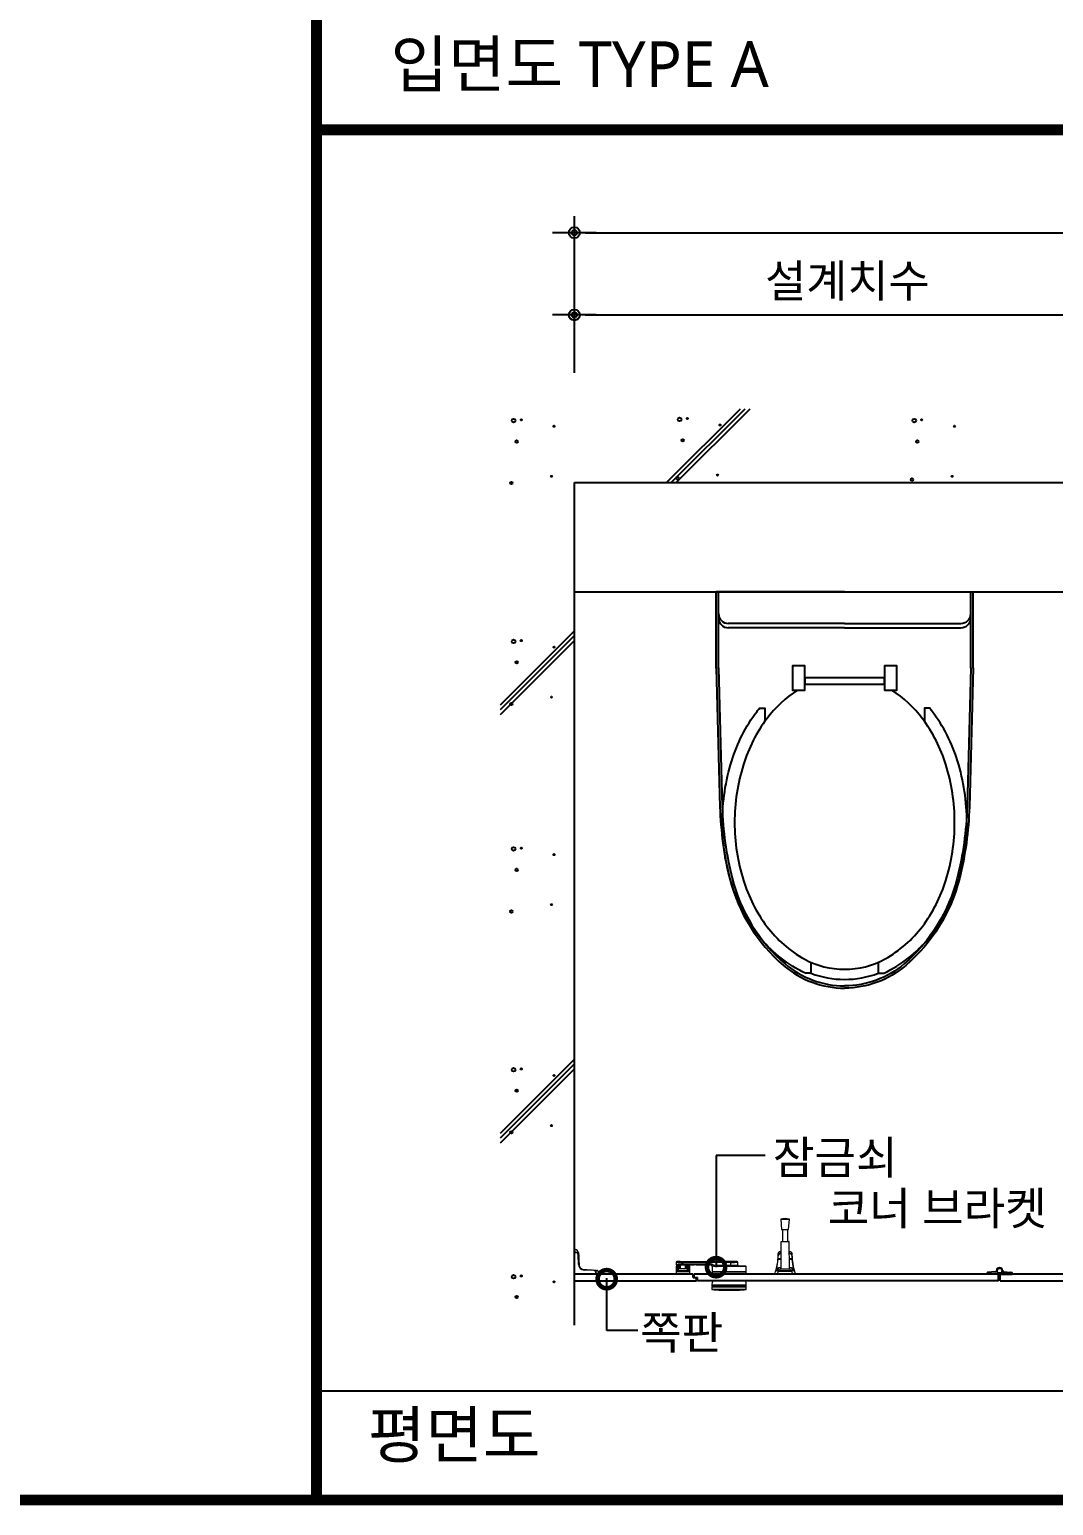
# Model space of a CAD drawing. Extents: x -256 to 8104, y -176 to 5714.
# Drawn here: x 2221 to 3159, y 2764 to 4116 of the extents above; entities that cross this region are included whole.
import ezdxf
from ezdxf.enums import TextEntityAlignment as Align

# ---------------------------------------------------------------- set-up
doc = ezdxf.new("R2010")
doc.units = 0
doc.header["$LTSCALE"] = 30
doc.layers.get('0').update_dxf_attribs({"linetype": 'CONTINUOUS'})
doc.layers.get('DEFPOINTS').update_dxf_attribs({"linetype": 'CONTINUOUS'})
for name, color, linetype in [('0_toilet', 6, 'CONTINUOUS'), ('DIM', 7, 'CONTINUOUS'), ('HAT', 8, 'CONTINUOUS'), ('TIT', 3, 'CONTINUOUS'), ('경첩', 4, 'CONTINUOUS'), ('문자', 3, 'CONTINUOUS'), ('부자재', 4, 'CONTINUOUS'), ('옷걸이', 4, 'CONTINUOUS'), ('잠금쇠(회전형)', 4, 'CONTINUOUS'), ('치수', 1, 'CONTINUOUS'), ('해치', 8, 'CONTINUOUS')]:
    doc.layers.add(name, color=color, linetype=linetype)
doc.styles.add('돋움', font='malgun.ttf')
doc.dimstyles.new('10', dxfattribs={"dimscale": 10, "dimtxt": 3, "dimasz": 1, "dimexe": 1.5, "dimexo": 2, "dimgap": 1, "dimtad": 1, "dimdec": 0, "dimlunit": 6, "dimtxsty": '돋움', "dimblk": 'DIMDOT', "dimcen": -1, "dimdle": 1.5, "dimclrt": 3, "dimazin": 3, "dimtfac": 1, "dimtdec": 0, "dimtix": 1, "dimtmove": 2, "dimatfit": 3, "dimldrblk": 'DIMDOT', "dimarcsym": 0})

# ---------------------------------------------------------------- blocks, each defined once
blk = doc.blocks.new('_DOTSMALL')
at = {"color": 0, "linetype": 'ByBlock', "const_width": 0.5}
blk.add_lwpolyline([(-0.0625, 0, 1), (0.0625, 0, 1)], format="xyb", close=True, dxfattribs=at)
blk = doc.blocks.new('A$C63EC304E')
at = {"layer": '치수', "color": 1, "xscale": 2.5, "yscale": 2.5, "zscale": 2.5, "rotation": 234.3098741996962}
blk.add_blockref('_DOTSMALL', (0.31, 0.31), dxfattribs=at)
blk = doc.blocks.new('A$C2BC9653E')
at = {"layer": '치수', "xscale": 0.3333333333333333, "yscale": 0.3333333333333333, "zscale": 0.3333333333333333}
blk.add_blockref('A$C63EC304E', (0, 0), dxfattribs=at)
blk = doc.blocks.new('A$C7FC71301')
at = {"layer": '치수', "rotation": 180}
blk.add_blockref('A$C2BC9653E', (0.208, 0.208), dxfattribs=at)
blk = doc.blocks.new('A$C4A20372B')
at = {"layer": '치수'}
blk.add_blockref('A$C7FC71301', (0, 0), dxfattribs=at)
blk = doc.blocks.new('A$C566469F5')
at = {"layer": '치수'}
blk.add_blockref('A$C4A20372B', (0, 0), dxfattribs=at)
blk = doc.blocks.new('A$C7E317CD4')
at = {"layer": '해치', "xscale": 2, "yscale": 2, "zscale": 2}
blk.add_blockref('A$C566469F5', (0, 0), dxfattribs=at)
blk = doc.blocks.new('A$C601D7F27')
at = {"layer": '치수'}
blk.add_blockref('A$C7E317CD4', (0, 0), dxfattribs=at)
blk = doc.blocks.new('A$C38802C08')
at = {"layer": '치수'}
blk.add_blockref('A$C601D7F27', (0, 0), dxfattribs=at)
blk = doc.blocks.new('DIMDOT')
at = {"linetype": 'Continuous'}
blk.add_line((-2, 0), (2, 0), dxfattribs=at)
for radius in [0.5, 0.25]:
    blk.add_circle((0, 0), radius, dxfattribs=at)
blk = doc.blocks.new('*D266')
at = {"layer": 'DEFPOINTS', "color": 0}
for p in [(112617.5, -1246.8), (111117.5, -1395.3), (112617.5, -1395.3)]:
    blk.add_point(p, dxfattribs=at)
at = {"layer": 'DIM', "color": 0, "lineweight": -2, "ltscale": 10}
for p, q in [((111117.5, -1375.3), (111117.5, -1231.8)), ((112617.5, -1375.3), (112617.5, -1231.8)), ((111127.5, -1246.8), (112607.5, -1246.8))]:
    blk.add_line(p, q, dxfattribs=at)
at = {"layer": 'DIM', "color": 0, "lineweight": -2, "xscale": 10, "yscale": 10, "zscale": 10, "rotation": 180}
blk.add_blockref('DIMDOT', (111117.5, -1246.8), dxfattribs=at)
at = {"layer": 'DIM', "color": 0, "lineweight": -2, "xscale": 10, "yscale": 10, "zscale": 10}
blk.add_blockref('DIMDOT', (112617.5, -1246.8), dxfattribs=at)
at = {"layer": 'DIM', "color": 3, "insert": (111867.5, -1217.2), "char_height": 30, "attachment_point": 5, "style": '돋움'}
blk.add_mtext('설계치수', dxfattribs=at)
blk = doc.blocks.new('*D268')
at = {"layer": 'DEFPOINTS', "color": 0}
for p in [(111617.5, -1322.1), (111117.5, -1395.3), (111617.5, -1395.3)]:
    blk.add_point(p, dxfattribs=at)
at = {"layer": 'DIM', "color": 0, "lineweight": -2, "ltscale": 10}
for p, q in [((111117.5, -1375.3), (111117.5, -1307.1)), ((111617.5, -1375.3), (111617.5, -1307.1)), ((111127.5, -1322.1), (111607.5, -1322.1))]:
    blk.add_line(p, q, dxfattribs=at)
at = {"layer": 'DIM', "color": 0, "lineweight": -2, "xscale": 10, "yscale": 10, "zscale": 10, "rotation": 180}
blk.add_blockref('DIMDOT', (111117.5, -1322.1), dxfattribs=at)
at = {"layer": 'DIM', "color": 0, "lineweight": -2, "xscale": 10, "yscale": 10, "zscale": 10}
blk.add_blockref('DIMDOT', (111617.5, -1322.1), dxfattribs=at)
at = {"layer": 'DIM', "color": 3, "insert": (111367.5, -1292.5), "char_height": 30, "attachment_point": 5, "style": '돋움'}
blk.add_mtext('설계치수', dxfattribs=at)
blk = doc.blocks.new('A$C10E41893')
at = {"layer": '부자재'}
for p, q in [((6.5, 0), (6.5, 196)), ((123.3, 196), (6.5, 196)), ((123.3, 192.5), (6.5, 192.5)), ((54.8, 0), (54.8, 177.5)), ((61.4, 0), (61.4, 177.5)), ((6.5, 0), (6.5, -196)), ((54.8, 0), (54.8, -177.5)), ((61.4, 0), (61.4, -177.5)), ((123.3, -192.5), (6.5, -192.5)), ((123.3, -196), (6.5, -196))]:
    blk.add_line(p, q, dxfattribs=at)
for points in [[(122.7, 196, -0.012538), (123.3, 196), (334.6, 190.3, -0.055395), (444.7, 175.1, -0.154276), (576.9, 93.3, -0.179504), (611.5, 0, -0.179504)], [(122.8, 192.5, -0.012538), (123.2, 192.5), (334.5, 186.8, -0.055395), (443.8, 171.7, -0.154276), (574.3, 91, -0.179504), (608, 0, -0.179504)], [(572, 51.4), (588.8, 51.4), (588.8, 59.6, 0.021185), (583.3, 70.7, 0.106084), (528.4, 133.7, 0.085733), (452.6, 172.4, 0.075373), (358.7, 186.6, 0.075373), (264.8, 172.4, 0.085733), (189, 133.7, 0.007337), (184.4, 130.1), (184.4, 122), (204.7, 122)], [(156.7, -72, 0.089162), (200.2, -118.7, 0.085733), (270.3, -154.5, 0.075373), (358.7, -167.9, 0.075373), (447.1, -154.5, 0.085733), (517.2, -118.7, 0.106084), (567, -61.6, 0.126931), (582.8, 0, 0.126931), (567, 61.6, 0.106084), (517.2, 118.7, 0.085733), (447.1, 154.5, 0.075373), (358.7, 167.9, 0.075373), (270.3, 154.5, 0.085733), (200.2, 118.7, 0.089162), (156.7, 72)], [(588.8, -51.4, 0.090214), (598.2, 0, 0.090214), (588.8, 51.4, 0.106084)], [(122.7, -196, 0.012538), (123.3, -196), (334.6, -190.3, 0.055395), (444.7, -175.1, 0.154276), (576.9, -93.3, 0.179504), (611.5, 0, 0.179504)], [(122.8, -192.5, 0.012538), (123.2, -192.5), (334.5, -186.8, 0.055395), (443.8, -171.7, 0.154276), (574.3, -91, 0.179504), (608, 0, 0.179504)], [(572, -51.4), (588.8, -51.4), (588.8, -59.6, -0.021185), (583.3, -70.7, -0.106084), (528.4, -133.7, -0.085733), (452.6, -172.4, -0.075373), (358.7, -186.6, -0.075373), (264.8, -172.4, -0.085733), (189, -133.7, -0.007337), (184.4, -130.1), (184.4, -122), (204.7, -122)]]:
    blk.add_lwpolyline(points, format="xyb", dxfattribs=at)
blk.add_lwpolyline([(138, -60.8), (119.3, -60.8), (119.3, -79.5), (156.7, -79.5), (156.7, -60.8), (138, -60.8), (147.3, -60.8), (147.3, 60.8), (138, 60.8), (156.7, 60.8), (156.7, 79.5), (119.3, 79.5), (119.3, 60.8), (138, 60.8), (138, -60.8), (119.3, -60.8)], dxfattribs=at)
for centre, start, end in [((39.8, 177.5), 0, 90), ((46.4, 177.5), 0, 90), ((39.8, -177.5), 270, 0), ((46.4, -177.5), 270, 0)]:
    blk.add_arc(centre, 15, start, end, dxfattribs=at)
blk = doc.blocks.new('STS_10', base_point=(108397.3, -5176.8))
for p, q in [((111117.5, -2247.4), (111117.5, -1475.7)), ((111117.5, -1475.7), (112617.5, -1475.7)), ((111117.5, -1575.7), (112617.5, -1575.7))]:
    blk.add_line(p, q)
at = {"color": 8}
blk.add_line((110881.5, -2307.5), (112844.1, -2307.5), dxfattribs=at)
at = {"color": 8, "const_width": 10}
for points in [[(110881.5, -2407.5), (110881.5, 361.6)], [(110881.5, -1152.6), (114229.3, -1152.6)], [(108444.7, -2407.5), (114229.3, -2407.5)]]:
    blk.add_lwpolyline(points, dxfattribs=at)
at = {"layer": '0_toilet'}
for p, q in [((111226.4, -2200.7), (111117.5, -2200.7)), ((111226.4, -2203.7), (111226.4, -2200.7)), ((111506, -2200.7), (111227.2, -2200.7)), ((111227.2, -2203.7), (111227.2, -2200.7)), ((111506, -2206.7), (111506, -2200.7)), ((111731.5, -2200.7), (111507.5, -2200.7)), ((111507.5, -2206.7), (111507.5, -2200.7)), ((111117.5, -2206.7), (111229.4, -2206.7)), ((111226.4, -2203.7), (111230.2, -2203.7)), ((111229.4, -2206.7), (111229.4, -2203.7)), ((111230.2, -2206.7), (111230.2, -2203.7)), ((111506, -2206.7), (111230.2, -2206.7)), ((111507.5, -2206.7), (111734.5, -2206.7))]:
    blk.add_line(p, q, dxfattribs=at)
at = {"layer": '경첩', "color": 4, "linetype": 'Continuous', "lineweight": 15}
for p, q in [((111117.5, -2178.2), (111118.7, -2178.2)), ((111117.5, -2178.5), (111117.5, -2178.2)), ((111117.5, -2180.6), (111117.5, -2178.5)), ((111118.7, -2178.5), (111117.5, -2178.5)), ((111118.8, -2180.6), (111117.5, -2180.6)), ((111117.5, -2180.7), (111118.8, -2180.7)), ((111117.5, -2181), (111117.5, -2180.7)), ((111118.8, -2181), (111117.5, -2181)), ((111117.5, -2181), (111117.5, -2199.2)), ((111118.7, -2178.5), (111118.7, -2178.2)), ((111118.8, -2180.7), (111118.8, -2180.6)), ((111118.8, -2180.7), (111118.8, -2181)), ((111120.8, -2181.9), (111120.8, -2180.5)), ((111121.3, -2191.9), (111120.9, -2183)), ((111121, -2180.5), (111121.1, -2183)), ((111121.2, -2180.9), (111121.1, -2181.1)), ((111121.3, -2181.5), (111121.1, -2181.8)), ((111121.1, -2183), (111121.6, -2191.9)), ((111121.5, -2184.2), (111121.2, -2184.5)), ((111121.5, -2184.9), (111121.2, -2185.2)), ((111121.3, -2181.5), (111121.5, -2184.2)), ((111121.5, -2185.3), (111121.3, -2185.5)), ((111121.5, -2185.9), (111121.3, -2186.2)), ((111121.6, -2186.3), (111121.3, -2186.5)), ((111121.7, -2189.1), (111121.4, -2189.4)), ((111121.7, -2189.1), (111121.4, -2189.4)), ((111121.5, -2185.3), (111121.5, -2185.9)), ((111121.7, -2189.6), (111121.5, -2189.8)), ((111121.7, -2189.8), (111121.5, -2190)), ((111121.6, -2186.3), (111121.7, -2189.1)), ((111121.7, -2189.1), (111121.7, -2189.6)), ((111121.7, -2189.8), (111121.8, -2190.7)), ((111119, -2200.7), (111137.3, -2200.7)), ((111121.8, -2190.7), (111121.5, -2191)), ((111121.8, -2190.8), (111121.5, -2191.1)), ((111121.8, -2191.2), (111121.5, -2191.4)), ((111121.8, -2191.3), (111121.5, -2191.5)), ((111121.8, -2192.2), (111121.6, -2192.4)), ((111121.9, -2192.4), (111121.7, -2192.6)), ((111121.7, -2193), (111121.9, -2192.8)), ((111121.9, -2192.8), (111121.7, -2193)), ((111121.8, -2190.7), (111121.8, -2190.8)), ((111121.8, -2190.8), (111121.8, -2191.2)), ((111121.8, -2191.2), (111121.8, -2191.3)), ((111121.8, -2191.3), (111121.8, -2191.9)), ((111122.1, -2193.3), (111121.9, -2193.5)), ((111122.3, -2193.7), (111122.1, -2193.9)), ((111122.4, -2193.9), (111122.2, -2194.1)), ((111122.6, -2194.4), (111122.5, -2194.6)), ((111122.8, -2194.6), (111122.6, -2194.8)), ((111123.9, -2195.6), (111123.7, -2195.8)), ((111124.1, -2195.7), (111123.9, -2195.9)), ((111124.6, -2196), (111124.4, -2196.2)), ((111124.8, -2196.1), (111124.6, -2196.3)), ((111125.3, -2196.3), (111125.1, -2196.5)), ((111126.6, -2196.4), (111126.3, -2196.7)), ((111126.3, -2196.4), (111126.6, -2196.4)), ((111126.3, -2196.7), (111135.3, -2197.1)), ((111135.3, -2197.4), (111126.3, -2196.9)), ((111126.6, -2196.4), (111127.9, -2196.5)), ((111127.9, -2196.5), (111127.7, -2196.7)), ((111128.6, -2196.5), (111128.4, -2196.8)), ((111128.9, -2196.6), (111128.7, -2196.8)), ((111129.6, -2196.6), (111129.4, -2196.8)), ((111129.6, -2196.6), (111132.3, -2196.7)), ((111132.3, -2196.7), (111132.1, -2197)), ((111133, -2196.7), (111132.8, -2197)), ((111133.3, -2196.8), (111133.1, -2197)), ((111134, -2196.8), (111133.8, -2197)), ((111134, -2196.8), (111137.2, -2196.9)), ((111135.3, -2197.1), (111137.8, -2197.2)), ((111137.8, -2197.5), (111136.3, -2197.4)), ((111137.3, -2197), (111137.1, -2197.2)), ((111137.3, -2197), (111137.2, -2196.9)), ((111137.3, -2200.7), (111137.3, -2199.5)), ((111137.5, -2199.5), (111137.3, -2199.5)), ((111137.5, -2200.7), (111137.3, -2200.7)), ((111137.6, -2199.5), (111137.5, -2199.5)), ((111137.5, -2199.5), (111137.5, -2200.7)), ((111137.6, -2200.7), (111137.6, -2199.5)), ((111139.8, -2200.7), (111137.6, -2200.7)), ((111139.8, -2200.7), (111139.8, -2199.6)), ((111139.8, -2199.6), (111140, -2199.6)), ((111140, -2200.7), (111139.8, -2200.7)), ((111140, -2199.6), (111140, -2200.7))]:
    blk.add_line(p, q, dxfattribs=at)
at = {"layer": '경첩', "color": 4, "linetype": 'Continuous', "lineweight": 15, "flags": 128}
for points in [[(111120.8, -2180.5), (111120.8, -2180.5), (111120.9, -2180.5), (111120.9, -2180.5), (111121, -2180.5), (111121, -2180.5), (111121, -2180.5), (111121, -2180.5), (111121, -2180.5)], [(111121.1, -2183), (111121.1, -2183), (111121.1, -2183), (111121.1, -2183), (111121.1, -2183), (111121, -2183), (111121, -2183), (111120.9, -2183), (111120.9, -2183)], [(111121.3, -2181), (111121.3, -2181), (111121.3, -2181), (111121.3, -2181), (111121.2, -2181), (111121.2, -2181), (111121.2, -2181), (111121.2, -2180.9), (111121.2, -2180.9)], [(111121.3, -2181), (111121.3, -2181.1), (111121.3, -2181.3), (111121.3, -2181.4), (111121.3, -2181.5)], [(111121.5, -2184.2), (111121.5, -2184.4), (111121.5, -2184.5), (111121.5, -2184.6), (111121.5, -2184.7), (111121.5, -2184.8), (111121.5, -2184.9), (111121.5, -2184.9), (111121.5, -2184.9)], [(111121.7, -2189.1), (111121.7, -2189.1), (111121.7, -2189.1)], [(111121.7, -2189.6), (111121.7, -2189.6), (111121.7, -2189.7), (111121.7, -2189.8)], [(111121.6, -2191.9), (111121.6, -2191.9), (111121.5, -2191.9), (111121.5, -2191.9), (111121.5, -2191.9), (111121.5, -2191.9), (111121.4, -2191.9), (111121.4, -2191.9), (111121.3, -2191.9)], [(111121.8, -2192.2), (111121.9, -2192.3), (111121.9, -2192.4)], [(111121.9, -2192.8), (111121.9, -2192.8), (111121.9, -2192.8)], [(111126.3, -2196.7), (111126.3, -2196.7), (111126.3, -2196.7), (111126.3, -2196.7), (111126.3, -2196.8), (111126.3, -2196.8), (111126.3, -2196.8), (111126.3, -2196.9), (111126.3, -2196.9)], [(111127.9, -2196.5), (111128.1, -2196.5), (111128.2, -2196.5), (111128.3, -2196.5), (111128.4, -2196.5), (111128.5, -2196.5), (111128.6, -2196.5), (111128.6, -2196.5), (111128.6, -2196.5)], [(111128.9, -2196.6), (111129, -2196.6), (111129, -2196.6), (111129.1, -2196.6), (111129.1, -2196.6), (111129.2, -2196.6), (111129.4, -2196.6), (111129.5, -2196.6), (111129.6, -2196.6)], [(111132.3, -2196.7), (111132.4, -2196.7), (111132.6, -2196.7), (111132.7, -2196.7), (111132.8, -2196.7), (111132.8, -2196.7), (111132.9, -2196.7), (111133, -2196.7), (111133, -2196.7), (111133, -2196.7)], [(111133.3, -2196.8), (111133.3, -2196.8), (111133.4, -2196.8), (111133.4, -2196.8), (111133.5, -2196.8), (111133.6, -2196.8), (111133.7, -2196.8), (111133.9, -2196.8), (111134, -2196.8)], [(111135.3, -2197.1), (111135.3, -2197.1), (111135.3, -2197.1), (111135.3, -2197.2), (111135.3, -2197.2), (111135.3, -2197.2), (111135.3, -2197.3), (111135.3, -2197.3), (111135.3, -2197.4)], [(111137.8, -2197.5), (111137.8, -2197.4), (111137.8, -2197.4), (111137.8, -2197.3), (111137.8, -2197.3), (111137.8, -2197.3), (111137.8, -2197.2), (111137.8, -2197.2), (111137.8, -2197.2)]]:
    blk.add_lwpolyline(points, dxfattribs=at)
at = {"layer": '경첩', "color": 4, "linetype": 'Continuous', "lineweight": 15}
for centre, radius, start, end in [((111118.7, -2180.6), 2.35, 2.6983, 90), ((111118.7, -2180.6), 2.1, 2.6983, 90), ((111118.8, -2183.1), 2.35, 2.6983, 90), ((111118.8, -2183.1), 2.1, 2.6983, 90), ((111119, -2199.2), 1.5, 180, 270), ((111126.6, -2191.7), 5.25, 182.6983, 267.3017), ((111126.6, -2191.7), 5, 182.6983, 267.3017), ((111126.6, -2191.7), 4.75, 182.6983, 185.9088), ((111126.6, -2191.7), 4.75, 188.6056, 193.1623), ((111126.6, -2191.7), 4.75, 193.2431, 199.766), ((111126.6, -2191.7), 4.75, 199.766, 204.9948), ((111126.6, -2191.7), 4.75, 208.1736, 214.3849), ((111126.6, -2191.7), 4.75, 214.3855, 217.4388), ((111126.6, -2191.7), 4.75, 217.4392, 235.6151), ((111126.6, -2191.7), 4.75, 235.6142, 238.7009), ((111126.6, -2191.7), 4.75, 238.7002, 245.0052), ((111126.6, -2191.7), 4.75, 248.2494, 255.0002), ((111126.6, -2191.7), 4.75, 255, 267.3017), ((111135.2, -2199.5), 2.35, 0, 87.3017), ((111135.2, -2199.5), 2.1, 0, 87.3017), ((111137.7, -2199.6), 2.35, 0, 87.3017), ((111137.7, -2199.6), 2.1, 0, 87.3017)]:
    blk.add_arc(centre, radius, start, end, dxfattribs=at)
at = {"layer": '부자재'}
for p, q in [((111495.4, -2199.8), (111495.4, -2200.7)), ((111506, -2200.7), (111495.4, -2200.7)), ((111503.1, -2198.6), (111495.9, -2199.1)), ((111496.6, -2199.6), (111496.6, -2200.7)), ((111506.8, -2200.2), (111506.8, -2201)), ((111507.1, -2201), (111506.8, -2201)), ((111507.1, -2200.2), (111507.1, -2201)), ((111507.5, -2200.7), (111518.5, -2200.7)), ((111507.5, -2200.7), (111507.5, -2200.7)), ((111509.8, -2198.5), (111518, -2199.1)), ((111517.3, -2199.6), (111517.3, -2200.7)), ((111518.5, -2199.8), (111518.5, -2200.7))]:
    blk.add_line(p, q, dxfattribs=at)
at = {"layer": '부자재', "color": 1}
blk.add_circle((111506.9, -2197.5), 2.34, dxfattribs=at)
at = {"layer": '부자재'}
for centre, radius, start, end in [((111496, -2199.8), 0.7, 101.7765, 181.6712), ((111497.5, -2199.9), 0.884, 113.4077, 164.5497), ((111503, -2197.3), 1.29, 272.9231, 352.4724), ((111506.9, -2197.5), 2.62, 270, 180), ((111507.3, -2201.7), 1.65, 102.5267, 141.5475), ((111506.6, -2201.7), 1.65, 43.1003, 77.4733), ((111507, -2197.9), 2.86, 280.084, 345.9792), ((111510.8, -2197.3), 1.29, 187.5276, 267.0769), ((111516.4, -2199.9), 0.884, 15.4503, 67.3004), ((111517.8, -2199.8), 0.7, 358.3288, 78.2235)]:
    blk.add_arc(centre, radius, start, end, dxfattribs=at)
at = {"layer": '옷걸이', "lineweight": 15}
for p, q in [((111306.5, -2150.4), (111307.2, -2159.9)), ((111306.5, -2150.4), (111314.5, -2150.4)), ((111307.2, -2159.9), (111313.7, -2159.9)), ((111308, -2159.9), (111308, -2170.7)), ((111313, -2170.7), (111313, -2159.9)), ((111313.7, -2159.9), (111314.5, -2150.4)), ((111306.7, -2171), (111306.5, -2196.2)), ((111314.2, -2171), (111306.7, -2171)), ((111307, -2170.7), (111310.5, -2170.7)), ((111310.5, -2170.7), (111313.9, -2170.7)), ((111314.4, -2196.2), (111314.2, -2171)), ((111306.6, -2187.2), (111304.1, -2187.2)), ((111304.2, -2186.4), (111306.6, -2186.4)), ((111306.6, -2180.1), (111306.5, -2180.1)), ((111306.5, -2180.1), (111306.5, -2180.2)), ((111306.6, -2180.2), (111306.5, -2180.2)), ((111306.5, -2181.7), (111306.5, -2182.1)), ((111306.5, -2181.7), (111306.6, -2181.7)), ((111306.6, -2182.1), (111306.5, -2182.1)), ((111314.4, -2180.1), (111314.3, -2180.1)), ((111314.4, -2180.2), (111314.3, -2180.2)), ((111314.3, -2181.7), (111314.4, -2181.7)), ((111314.4, -2182.1), (111314.3, -2182.1)), ((111314.3, -2186.4), (111316.7, -2186.4)), ((111316.8, -2187.2), (111314.3, -2187.2)), ((111314.4, -2180.1), (111314.4, -2180.2)), ((111314.4, -2181.7), (111314.4, -2182.1)), ((111301, -2200.7), (111301.8, -2198.1)), ((111303.3, -2200.7), (111301, -2200.7)), ((111301.8, -2198.1), (111301.8, -2198.1)), ((111301.8, -2198.1), (111301.8, -2198.1)), ((111302.8, -2197.3), (111302.7, -2197.4)), ((111302.7, -2197.5), (111302.7, -2197.5)), ((111318.2, -2197.5), (111302.7, -2197.5)), ((111304.2, -2195.3), (111302.8, -2195.3)), ((111304.2, -2195.3), (111302.8, -2195.3)), ((111304.2, -2198.2), (111303.3, -2200.7)), ((111317.6, -2200.7), (111303.3, -2200.7)), ((111304.1, -2195.9), (111304.2, -2195.3)), ((111304.2, -2198.2), (111304.2, -2197.5)), ((111304.2, -2197.5), (111316.7, -2197.5)), ((111316.7, -2198.2), (111304.2, -2198.2)), ((111315.2, -2196.2), (111305.7, -2196.2)), ((111318.1, -2195.3), (111316.7, -2195.3)), ((111316.7, -2195.3), (111316.8, -2195.8)), ((111318.1, -2195.3), (111316.7, -2195.3)), ((111316.7, -2198.2), (111316.7, -2197.5)), ((111317.6, -2200.7), (111316.7, -2198.2)), ((111320, -2200.7), (111317.6, -2200.7)), ((111318.2, -2197.4), (111318.1, -2197.3)), ((111318.3, -2197.4), (111318.2, -2197.4)), ((111318.2, -2197.5), (111318.2, -2197.5)), ((111319.1, -2198.1), (111320, -2200.7)), ((111319.1, -2198.1), (111319.1, -2198.1)), ((111319.1, -2198.1), (111319.1, -2198.1))]:
    blk.add_line(p, q, dxfattribs=at)
at = {"layer": '옷걸이', "lineweight": 15, "flags": 128}
for points in [[(111303.9, -2187.2), (111303.9, -2187.2), (111303.9, -2187.2), (111303.9, -2187.2), (111303.9, -2187.2), (111304, -2187.2), (111304, -2187.2), (111304.1, -2187.2), (111304.1, -2187.2)], [(111306.5, -2180.1), (111306.5, -2180.1), (111306.1, -2180.1), (111305.8, -2180.1), (111305.5, -2180.2), (111305.2, -2180.3), (111304.9, -2180.5), (111304.7, -2180.6), (111304.5, -2180.8), (111304.3, -2181), (111304.2, -2181.2), (111304.1, -2181.5), (111304, -2181.7), (111304, -2181.7)], [(111306.5, -2180.2), (111306.1, -2180.2), (111305.7, -2180.3), (111305.3, -2180.4), (111305, -2180.5), (111304.7, -2180.7), (111304.4, -2180.9), (111304.2, -2181.2), (111304.1, -2181.4), (111304, -2181.7), (111304, -2181.8)], [(111304, -2183.3), (111304.1, -2183), (111304.2, -2182.8), (111304.4, -2182.5), (111304.6, -2182.3), (111304.9, -2182.1), (111305.2, -2181.9), (111305.6, -2181.8), (111306, -2181.7), (111306.5, -2181.7)], [(111306.5, -2182.1), (111306, -2182.1), (111305.7, -2182.2), (111305.3, -2182.3), (111305, -2182.4), (111304.8, -2182.6), (111304.6, -2182.8), (111304.4, -2183), (111304.3, -2183.3), (111304.3, -2183.5)], [(111316.9, -2181.8), (111316.9, -2181.8), (111316.9, -2181.6), (111316.8, -2181.3), (111316.7, -2181.1), (111316.5, -2180.9), (111316.4, -2180.7), (111316.1, -2180.6), (111315.9, -2180.4), (111315.6, -2180.3), (111315.3, -2180.2), (111315, -2180.1), (111314.6, -2180.1), (111314.4, -2180.1)], [(111316.9, -2181.8), (111316.8, -2181.5), (111316.7, -2181.3), (111316.6, -2181), (111316.4, -2180.8), (111316.1, -2180.6), (111315.7, -2180.4), (111315.4, -2180.3), (111315, -2180.2), (111314.5, -2180.2), (111314.4, -2180.2)], [(111314.4, -2181.7), (111314.8, -2181.7), (111315.2, -2181.8), (111315.6, -2181.9), (111315.9, -2182.1), (111316.2, -2182.2), (111316.5, -2182.5), (111316.7, -2182.7), (111316.8, -2183), (111316.9, -2183.3)], [(111316.6, -2183.5), (111316.6, -2183.2), (111316.4, -2183), (111316.3, -2182.7), (111316, -2182.5), (111315.8, -2182.4), (111315.5, -2182.2), (111315.1, -2182.1), (111314.7, -2182.1), (111314.4, -2182.1)], [(111317, -2187.2), (111317, -2187.2), (111317, -2187.2), (111317, -2187.2), (111317, -2187.2), (111316.9, -2187.2), (111316.9, -2187.2), (111316.8, -2187.2), (111316.8, -2187.2)], [(111302.5, -2195.5), (111302.5, -2195.5), (111302.5, -2195.5)], [(111302.7, -2197.4), (111302.7, -2197.4), (111302.6, -2197.4)], [(111302.8, -2197.3), (111302.8, -2197.4), (111302.7, -2197.5)], [(111302.7, -2197.4), (111302.7, -2197.4), (111302.8, -2197.3)], [(111302.8, -2195.3), (111302.8, -2195.3), (111302.8, -2195.3)], [(111305, -2197.4), (111304.5, -2197.4), (111304.3, -2197.4), (111304.2, -2197.3), (111304.3, -2197.3), (111304.6, -2197.3), (111304.7, -2197.3)], [(111306.5, -2194.9), (111305.9, -2194.9), (111304.6, -2195)], [(111316.3, -2195), (111314.7, -2194.9), (111314.4, -2194.9)], [(111316.2, -2197.3), (111316.5, -2197.3), (111316.7, -2197.3), (111316.7, -2197.4), (111316.5, -2197.4), (111316.2, -2197.4), (111315.7, -2197.4)], [(111318.2, -2197.5), (111318.1, -2197.4), (111318.1, -2197.3)], [(111318.2, -2197.4), (111318.2, -2197.4), (111318.1, -2197.3)]]:
    blk.add_lwpolyline(points, dxfattribs=at)
at = {"layer": '옷걸이', "lineweight": 15}
for centre, radius, start, end in [((111310.5, -2160.7), 11, 68.7607, 111.2393), ((111307, -2171), 0.25, 90, 179.5), ((111313.9, -2171), 0.25, 0.5, 90), ((111251.3, -2182.9), 52.8, 346.2317, 355.4136), ((111251.3, -2182.9), 53, 346.5097, 355.4136), ((111251.3, -2182.9), 52.8, 356.4511, 359.6096), ((111304.2, -2186.2), 0.23, 185.4574, 275.1888), ((111251.3, -2182.9), 52.8, 355.4136, 356.451), ((111251.3, -2182.9), 52.8, 359.6096, 1.2369), ((111304.3, -2183.3), 0.227, 188.2087, 276.392), ((111270.2, -2183.8), 34.1, 354.2736, 355.5668), ((111251.3, -2183.1), 53, 356.4511, 359.6096), ((111251.3, -2181.3), 55.3, 359.6189, 1.2073), ((111369.6, -2181.3), 55.3, 178.7927, 180.3811), ((111316.6, -2183.3), 0.227, 263.608, 351.7913), ((111369.6, -2183.1), 53, 180.3904, 183.5489), ((111316.7, -2186.2), 0.23, 264.8112, 354.5426), ((111350.7, -2183.8), 34.1, 184.4333, 185.7264), ((111369.6, -2182.9), 53, 184.5864, 193.4903), ((111369.6, -2182.9), 52.8, 178.7631, 180.3904), ((111369.6, -2182.9), 52.8, 180.3904, 183.5489), ((111369.6, -2182.9), 52.8, 183.5489, 184.5865), ((111369.6, -2182.9), 52.8, 184.5864, 193.7683), ((111252.5, -2183.3), 51.5, 343.2376, 346.2577), ((111302.9, -2198.5), 1.17, 101.397, 160.6752), ((111302.7, -2198.5), 1, 89.9937, 161.8081), ((111252.9, -2183.1), 51.3, 343.5226, 346.2377), ((111302.8, -2195.6), 0.25, 90.2728, 166.2395), ((111302.8, -2195.6), 0.247, 89.2585, 165.9158), ((111302.3, -2195.6), 1.81, 282.0607, 352.5143), ((111302.2, -2195.2), 2.24, 284.8265, 3.5932), ((111304.5, -2195.4), 0.376, 79.9393, 150.5456), ((111304.4, -2195.3), 0.248, 89.5881, 179.723), ((111304.6, -2195.3), 0.307, 84.7786, 118.9817), ((111304.3, -2195.9), 1.43, 284.1057, 346.9245), ((111310.6, -1796.3), 401.1, 269.1968, 270.7316), ((111316.6, -2195.9), 1.44, 193.1186, 255.9655), ((111316.3, -2195.4), 0.4, 32.0092, 97.8083), ((111316.3, -2195.3), 0.271, 58.6344, 97.6053), ((111318.7, -2195.2), 2.24, 176.3909, 255.1894), ((111316.5, -2195.3), 0.248, 0.277, 90.4119), ((111318.6, -2195.6), 1.8, 186.7864, 258.2605), ((111318.1, -2195.6), 0.25, 13.7617, 89.4531), ((111318.1, -2195.6), 0.247, 14.0842, 90.7415), ((111367.8, -2183.2), 51.2, 193.7584, 196.469), ((111318, -2198.5), 1.16, 19.2937, 79.3942), ((111318.2, -2198.5), 1, 18.1919, 90.0063), ((111368.6, -2183.2), 51.7, 193.7493, 196.7564)]:
    blk.add_arc(centre, radius, start, end, dxfattribs=at)
at = {"layer": '잠금쇠(회전형)', "linetype": 'Continuous', "lineweight": 15}
for p, q in [((111210.7, -2189.6), (111210.7, -2192.1)), ((111213, -2189.1), (111211.2, -2189.1)), ((111239.4, -2189.3), (111216.9, -2189.3)), ((111239.4, -2189.3), (111216.9, -2189.3)), ((111216.9, -2189.3), (111216.9, -2189.3)), ((111216.9, -2189.5), (111260.9, -2189.5)), ((111216.9, -2190), (111216.9, -2189.5)), ((111239.4, -2189.3), (111239.4, -2189.3)), ((111266.7, -2189.1), (111243.3, -2189.1)), ((111260.9, -2189.5), (111260.9, -2190)), ((111267.2, -2192.6), (111267.2, -2189.6)), ((111210.7, -2192.1), (111213.9, -2192.1)), ((111210.7, -2193.7), (111210.7, -2200.7)), ((111211.1, -2193.7), (111210.7, -2193.7)), ((111210.7, -2200.7), (111223.2, -2200.7)), ((111211.1, -2198.7), (111211.1, -2193.7)), ((111211.1, -2193.7), (111211.5, -2193.7)), ((111222.8, -2198.7), (111211.1, -2198.7)), ((111211.2, -2193.2), (111211.5, -2193.2)), ((111211.5, -2193.7), (111211.5, -2193.2)), ((111211.5, -2193.2), (111213.4, -2193.2)), ((111211.5, -2193.7), (111211.5, -2198.3)), ((111213.4, -2193.7), (111211.5, -2193.7)), ((111211.5, -2198.3), (111211.7, -2198.2)), ((111211.7, -2194.2), (111213.4, -2194.2)), ((111211.7, -2198.2), (111211.7, -2194.2)), ((111212.2, -2194.7), (111211.7, -2194.2)), ((111211.7, -2198.2), (111211.7, -2198.2)), ((111211.7, -2198.2), (111222.1, -2198.2)), ((111212.2, -2194.7), (111212.2, -2198.2)), ((111213.4, -2194.7), (111212.2, -2194.7)), ((111212.7, -2195.7), (111212.7, -2197.2)), ((111219.8, -2195.7), (111212.7, -2195.7)), ((111212.7, -2197.2), (111219.8, -2197.2)), ((111212.9, -2195.5), (111219.6, -2195.5)), ((111219.6, -2197.5), (111212.9, -2197.5)), ((111213.4, -2193.7), (111213.4, -2193.2)), ((111213.4, -2193.2), (111214.4, -2193.2)), ((111213.4, -2194.2), (111213.4, -2193.7)), ((111213.9, -2193.7), (111213.4, -2193.7)), ((111213.4, -2194.2), (111213.4, -2194.7)), ((111213.4, -2194.2), (111213.9, -2194.2)), ((111214.4, -2194.7), (111213.4, -2194.7)), ((111213.9, -2192.1), (111213.9, -2192.1)), ((111213.9, -2193.7), (111213.9, -2194.2)), ((111214.4, -2193.7), (111213.9, -2193.7)), ((111213.9, -2194.2), (111214.4, -2194.2)), ((111214.4, -2192.6), (111214.4, -2195.5)), ((111216.9, -2190), (111216.9, -2191.6)), ((111260.9, -2190), (111216.9, -2190)), ((111243.4, -2191.6), (111216.9, -2191.6)), ((111219.4, -2195.5), (111219.4, -2192.6)), ((111219.4, -2193.2), (111220.4, -2193.2)), ((111219.9, -2193.7), (111219.4, -2193.7)), ((111219.4, -2194.2), (111219.9, -2194.2)), ((111220.4, -2194.7), (111219.4, -2194.7)), ((111219.6, -2195.5), (111220.9, -2195.5)), ((111220.9, -2197.5), (111219.6, -2197.5)), ((111221.2, -2195.7), (111219.8, -2195.7)), ((111219.8, -2197.2), (111221.2, -2197.2)), ((111219.9, -2192.1), (111227.2, -2192.1)), ((111220.4, -2193.7), (111219.9, -2193.7)), ((111219.9, -2194.2), (111219.9, -2193.7)), ((111219.9, -2194.2), (111220.4, -2194.2)), ((111220.4, -2193.2), (111220.4, -2193.7)), ((111220.4, -2193.2), (111222.3, -2193.2)), ((111222.3, -2193.7), (111220.4, -2193.7)), ((111220.4, -2193.7), (111220.4, -2194.2)), ((111220.4, -2194.2), (111222.2, -2194.2)), ((111220.4, -2194.2), (111220.4, -2194.7)), ((111221.7, -2194.7), (111220.4, -2194.7)), ((111221.2, -2197.2), (111221.2, -2195.7)), ((111222.2, -2194.2), (111221.7, -2194.7)), ((111221.7, -2198.2), (111221.7, -2194.7)), ((111222.1, -2198.2), (111222.2, -2198.2)), ((111222.2, -2194.2), (111222.2, -2198.2)), ((111222.2, -2198.2), (111222.3, -2198.3)), ((111222.3, -2193.2), (111222.3, -2193.7)), ((111222.3, -2193.2), (111222.7, -2193.2)), ((111222.3, -2198.3), (111222.3, -2193.7)), ((111222.3, -2193.7), (111222.8, -2193.7)), ((111222.8, -2193.7), (111222.8, -2198.7)), ((111223.2, -2193.7), (111222.8, -2193.7)), ((111223.2, -2200.7), (111223.2, -2193.7)), ((111229.2, -2192.1), (111242.1, -2192.1)), ((111242.1, -2192.1), (111242.1, -2192.1)), ((111243.7, -2193.7), (111243.7, -2198.6)), ((111274.7, -2198.6), (111243.7, -2198.6)), ((111243.7, -2198.7), (111243.7, -2200.5)), ((111243.7, -2198.7), (111274.7, -2198.7)), ((111243.7, -2200.5), (111274.7, -2200.5)), ((111274.4, -2200.7), (111243.9, -2200.7)), ((111245, -2193.1), (111245, -2192.9)), ((111274.7, -2193.6), (111245.1, -2193.6)), ((111245.8, -2193.1), (111245.8, -2192.6)), ((111245.8, -2192.6), (111260.9, -2192.6)), ((111245.8, -2193.1), (111274.2, -2193.1)), ((111251.4, -2198.6), (111251.4, -2198.7)), ((111260.9, -2192.6), (111260.9, -2190)), ((111260.9, -2193.1), (111260.9, -2192.6)), ((111260.9, -2192.6), (111267.2, -2192.6)), ((111266.9, -2198.7), (111266.9, -2198.6)), ((111271.6, -2198.7), (111271.6, -2198.6)), ((111273.6, -2198.7), (111273.6, -2198.6)), ((111273.7, -2198.7), (111273.7, -2198.6)), ((111274.7, -2198.6), (111274.7, -2193.6)), ((111274.7, -2200.5), (111274.7, -2198.7)), ((111243.4, -2210.7), (111243.4, -2211.7)), ((111274.9, -2210.7), (111243.4, -2210.7)), ((111274.9, -2211.7), (111243.4, -2211.7)), ((111243.4, -2212.7), (111243.4, -2214.3)), ((111274.9, -2212.7), (111243.4, -2212.7)), ((111243.4, -2214.3), (111259.2, -2214.3)), ((111274.4, -2212.2), (111243.9, -2212.2)), ((111274.4, -2212.2), (111243.9, -2212.2)), ((111259.2, -2214.8), (111243.9, -2214.8)), ((111274.2, -2206.8), (111244.1, -2206.8)), ((111244.3, -2206.7), (111259.2, -2206.7)), ((111247, -2215), (111271.3, -2215)), ((111247, -2215), (111259.2, -2215)), ((111271, -2215), (111247.3, -2215)), ((111253.5, -2215.2), (111253.6, -2215.2)), ((111253.6, -2215.2), (111264.8, -2215.2)), ((111256.5, -2215.3), (111256.5, -2215.2)), ((111257, -2215.5), (111261.3, -2215.5)), ((111257, -2215.5), (111261.3, -2215.5)), ((111257.4, -2215.2), (111257.4, -2215.3)), ((111257.4, -2215.3), (111261, -2215.3)), ((111260.9, -2215.4), (111257.4, -2215.4)), ((111259.2, -2206.7), (111274.1, -2206.7)), ((111259.2, -2214.3), (111274.9, -2214.3)), ((111274.5, -2214.8), (111259.2, -2214.8)), ((111259.2, -2215), (111271.3, -2215)), ((111261, -2215.3), (111261, -2215.2)), ((111261.9, -2215.2), (111261.9, -2215.3)), ((111264.8, -2215.2), (111264.9, -2215.2)), ((111274.9, -2211.7), (111274.9, -2210.7)), ((111274.9, -2214.3), (111274.9, -2212.7))]:
    blk.add_line(p, q, dxfattribs=at)
at = {"layer": '잠금쇠(회전형)', "linetype": 'Continuous', "lineweight": 15, "flags": 128}
for points in [[(111216.9, -2189.3), (111216.3, -2189.3), (111215.6, -2189.3), (111215, -2189.3), (111214.5, -2189.2), (111214, -2189.2), (111213.6, -2189.2), (111213.3, -2189.1), (111213.1, -2189.1), (111213, -2189.1), (111213, -2189.1)], [(111253.5, -2215.3), (111253.3, -2215.2), (111253.2, -2215.2), (111253.3, -2215.2), (111253.4, -2215.2), (111253.5, -2215.2)], [(111257.4, -2215.4), (111257.4, -2215.4), (111257.4, -2215.4), (111257.4, -2215.4), (111257.4, -2215.4), (111257.4, -2215.4), (111257.4, -2215.4), (111257.4, -2215.3), (111257.4, -2215.3)], [(111260.9, -2215.4), (111260.9, -2215.4), (111260.9, -2215.4), (111260.9, -2215.4), (111261, -2215.4), (111261, -2215.4), (111261, -2215.4), (111261, -2215.3), (111261, -2215.3)], [(111264.9, -2215.2), (111265, -2215.2), (111265.1, -2215.2), (111265.1, -2215.2), (111265, -2215.2), (111264.8, -2215.3)]]:
    blk.add_lwpolyline(points, dxfattribs=at)
at = {"layer": '잠금쇠(회전형)', "linetype": 'Continuous', "lineweight": 15}
for centre, radius, start, end in [((111211.2, -2189.6), 0.5, 90, 180), ((111217, -2143.7), 46.4, 262.2082, 269.9516), ((111217, -2150.7), 38.9, 261.4299, 269.9411), ((111239.4, -2149.7), 39.6, 270.014, 275.6703), ((111260.9, -2150.8), 38.8, 270.0516, 278.5774), ((111260.9, -2143.7), 46.3, 270.0429, 277.7974), ((111266.7, -2189.6), 0.5, 0, 90), ((111217, -2231.5), 39.9, 90.0704, 99.0775), ((111211.2, -2193.7), 0.5, 90, 180), ((111211.6, -2193.7), 0.485, 91.9622, 181.8362), ((111211.8, -2199), 0.816, 110.8265, 158.264), ((111212.9, -2195.7), 0.25, 90, 180), ((111212.9, -2197.2), 0.25, 180, 270), ((111213.4, -2193.7), 0.5, 0, 90), ((111213.4, -2194.2), 0.5, 270, 0), ((111216.9, -2232.4), 40.4, 85.7371, 94.238), ((111213.9, -2192.6), 0.5, 0.4364, 88.0475), ((111216.9, -2220.2), 27.7, 84.8219, 95.1479), ((111219.9, -2192.6), 0.5, 89.9688, 179.9724), ((111220.4, -2193.7), 0.5, 90, 180), ((111220.4, -2194.2), 0.5, 180, 270), ((111220.9, -2195.7), 0.25, 0, 90), ((111220.9, -2197.2), 0.25, 270, 0), ((111222.3, -2193.7), 0.485, 358.1638, 88.0378), ((111222, -2199), 0.816, 21.736, 69.1735), ((111222.7, -2193.7), 0.5, 0, 90), ((111228.2, -2231.4), 39.3, 88.5426, 91.4397), ((111234.7, -2171.1), 22.3, 289.4853, 292.988), ((111242.1, -2193.7), 1.56, 359.595, 89.9503), ((111243.4, -2193.1), 1.54, 8.6008, 92.9035), ((111265.6, -2241.3), 52.5, 113.1385, 114.7084), ((111243.9, -2200.5), 0.25, 180, 270), ((111245.8, -2193.8), 1.18, 89.4884, 132.259), ((111246.7, -2193), 1.69, 184.5827, 202.3275), ((111245.7, -2193.7), 0.588, 82.6337, 171.8516), ((111267.7, -2192.6), 0.5, 180, 270), ((111274.2, -2193.6), 0.5, 0, 90), ((111274.4, -2200.5), 0.25, 270, 0), ((111254.5, -2210.7), 11, 159.2996, 180), ((111243.4, -2212.2), 0.5, 0, 90), ((111243.4, -2212.2), 0.5, 270, 0), ((111243.9, -2214.3), 0.5, 180, 264.5584), ((111259.2, -2054.2), 161.3, 264.5584, 265.686), ((111244.3, -2206.9), 0.15, 90, 159.2996), ((111247, -2214.9), 0.125, 265.686, 270), ((111247.3, -2214.9), 0.125, 235.4626, 265.7969), ((111259.2, -2054), 161.5, 265.7969, 269.2276), ((111253.5, -2217), 1.78, 88.6382, 96.0273), ((111259.4, -2134.6), 80.9, 265.7789, 267.8287), ((111259.5, -2134.5), 80.8, 266.5383, 267.829), ((111256.3, -2215.3), 0.114, 281.5317, 6.6087), ((111257.4, -2184.7), 30.7, 268.0585, 270.0013), ((111257.4, -2192.7), 22.6, 267.7351, 270.0014), ((111260.9, -2185), 30.5, 269.9897, 271.9505), ((111261, -2193), 22.4, 269.9881, 272.2754), ((111259.2, -2054), 161.5, 270.7724, 274.2031), ((111258.8, -2134.5), 80.8, 272.171, 273.4617), ((111262, -2215.3), 0.114, 173.3913, 258.4683), ((111258.9, -2134.6), 80.9, 272.1713, 274.2211), ((111264.9, -2215.2), 0.0882, 204.5731, 265.3621), ((111264.9, -2216.3), 1.13, 83.0858, 90.7191), ((111271, -2214.9), 0.125, 274.2031, 304.5374), ((111259.2, -2054.2), 161.3, 274.314, 275.4416), ((111271.3, -2214.9), 0.125, 270, 274.314), ((111274.1, -2206.9), 0.15, 20.7004, 90), ((111263.9, -2210.7), 11, 0, 20.7004), ((111274.9, -2212.2), 0.5, 90, 180), ((111274.9, -2212.2), 0.5, 180, 270), ((111274.4, -2214.3), 0.5, 275.4416, 0)]:
    blk.add_arc(centre, radius, start, end, dxfattribs=at)
at = {"layer": '치수'}
for p, q in [((111292.3, -2091.9), (111247.3, -2091.9)), ((111247.3, -2091.9), (111247.3, -2194.3)), ((111147.1, -2252.2), (111147.1, -2204.3)), ((111175.6, -2252.2), (111147.1, -2252.2))]:
    blk.add_line(p, q, dxfattribs=at)
at = {"layer": '해치'}
for p, q in [((111201.8, -1475.7), (111269.6, -1408)), ((111210.6, -1475.7), (111278.4, -1408)), ((111049.8, -1679.1), (111117.5, -1611.4)), ((111049.8, -1688), (111117.5, -1620.2)), ((111049.8, -2071.5), (111117.5, -2003.7)), ((111049.8, -2080.3), (111117.5, -2012.5))]:
    blk.add_line(p, q, dxfattribs=at)
at = {"layer": '해치', "color": 2}
for p, q in [((111206.2, -1475.7), (111274, -1408)), ((111049.8, -1683.6), (111117.5, -1615.8)), ((111049.8, -2075.9), (111117.5, -2008.1))]:
    blk.add_line(p, q, dxfattribs=at)
at = {"layer": '해치'}
for centre, radius in [((111061.9, -1418.9), 1.68), ((111068.9, -1418.2), 0.56), ((111213.9, -1417.8), 1.68), ((111220.9, -1417), 0.56), ((111428.7, -1418.9), 1.68), ((111435.6, -1418.2), 0.56), ((111098.9, -1424.1), 0.56), ((111250.9, -1422.9), 0.56), ((111465.6, -1424.1), 0.56), ((111064.7, -1438.1), 1.12), ((111216.7, -1436.9), 1.12), ((111431.5, -1438.1), 1.12), ((111096.6, -1470), 0.559), ((111211.9, -1471.6), 1.12), ((111248.6, -1468.8), 0.559), ((111426.7, -1472.9), 1.12), ((111463.4, -1470), 0.559), ((111059.9, -1476.1), 1.12), ((111061.9, -1621.2), 1.68), ((111068.9, -1620.4), 0.56), ((111098.9, -1626.4), 0.56), ((111064.7, -1640.4), 1.12), ((111096.6, -1672.2), 0.559), ((111059.9, -1678.4), 1.12), ((111061.9, -1811.2), 1.68), ((111068.9, -1810.5), 0.56), ((111098.9, -1816.4), 0.56), ((111064.7, -1830.4), 1.12), ((111096.6, -1862.3), 0.559), ((111059.9, -1868.5), 1.12), ((111061.9, -2013.5), 1.68), ((111068.9, -2012.7), 0.56), ((111098.9, -2018.7), 0.56), ((111064.7, -2032.7), 1.12), ((111096.6, -2064.6), 0.559), ((111059.9, -2070.7), 1.12), ((111061.9, -2203.1), 1.68), ((111068.9, -2202.3), 0.56), ((111098.9, -2207.7), 0.56), ((111064.7, -2221.7), 1.12)]:
    blk.add_circle(centre, radius, dxfattribs=at)
at = {"layer": 'HAT', "xscale": 0.6000000000003638, "yscale": 0.6000000000003638, "zscale": 0.6000000000003638, "rotation": 270}
blk.add_blockref('A$C10E41893', (111365, -1571.8), dxfattribs=at)
at = {"layer": '해치', "xscale": -20, "yscale": 20, "zscale": 20, "rotation": 89.99999999999991}
for p in [(111251.5, -2190.1), (111151.3, -2201.1)]:
    blk.add_blockref('A$C38802C08', p, dxfattribs=at)
at = {"layer": 'TIT', "style": '돋움'}
for s, p in [('입면도 TYPE A', (111295.6, -1113.5)), ('평면도', (111086.6, -2368.8))]:
    blk.add_text(s, height=42, dxfattribs=at).set_placement(p, align=Align.RIGHT)
at = {"layer": '문자', "style": '돋움'}
for s, p in [('잠금쇠', (111356.4, -2093.6)), ('코너 브라켓', (111449.8, -2140.1)), ('쪽판', (111215.7, -2253.9))]:
    blk.add_text(s, height=30.34, dxfattribs=at).set_placement(p, align=Align.MIDDLE)
at = {"layer": 'DIM', "ltscale": 10}
for base, p2, picture, middle in [((112617.5, -1246.8), (112617.5, -1395.3), '*D266', (111867.5, -1217.2)), ((111617.5, -1322.1), (111617.5, -1395.3), '*D268', (111367.5, -1292.5))]:
    dim = blk.add_linear_dim(base=base, p1=(111117.5, -1395.3), p2=p2, text='설계치수', dimstyle='10', override={"dimtxsty": '돋움'}, dxfattribs=at)
    dim.commit()
    dim.dimension.update_dxf_attribs({"geometry": picture, "text_midpoint": middle})

msp = doc.modelspace()

# ---------------------------------------------------------------- block references
msp.add_blockref('STS_10', (0, 0))

doc.saveas('drawing.dxf')
